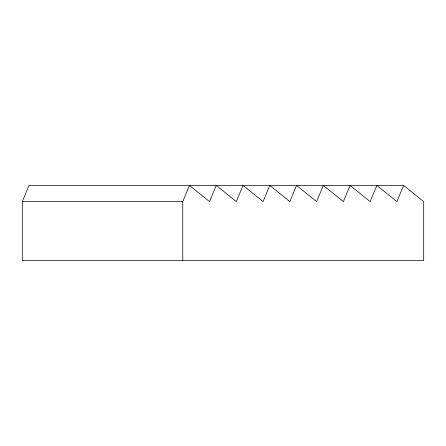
<?xml version="1.0" encoding="UTF-8"?>
<svg xmlns="http://www.w3.org/2000/svg" width="446" height="446" viewBox="0 0 446 446"><rect width="100%" height="100%" fill="white"/><g stroke="black" fill="none" stroke-linecap="round" stroke-linejoin="round"><path stroke-width="0.67" d="M22.3 201.592L28.99 185.436L403.624 185.436L423.7 201.592L423.7 260.564L22.3 260.564L22.3 201.592L182.776 201.592L189.472 185.436L209.548 201.592L216.238 185.436L236.319 201.592L243.009 185.436L263.084 201.592L269.78 185.436L289.855 201.592L296.545 185.436L316.621 201.592L323.317 185.436L343.392 201.592L350.082 185.436L370.163 201.592L376.853 185.436L396.929 201.592L403.624 185.436M182.776 201.592L182.776 260.564"/></g></svg>
